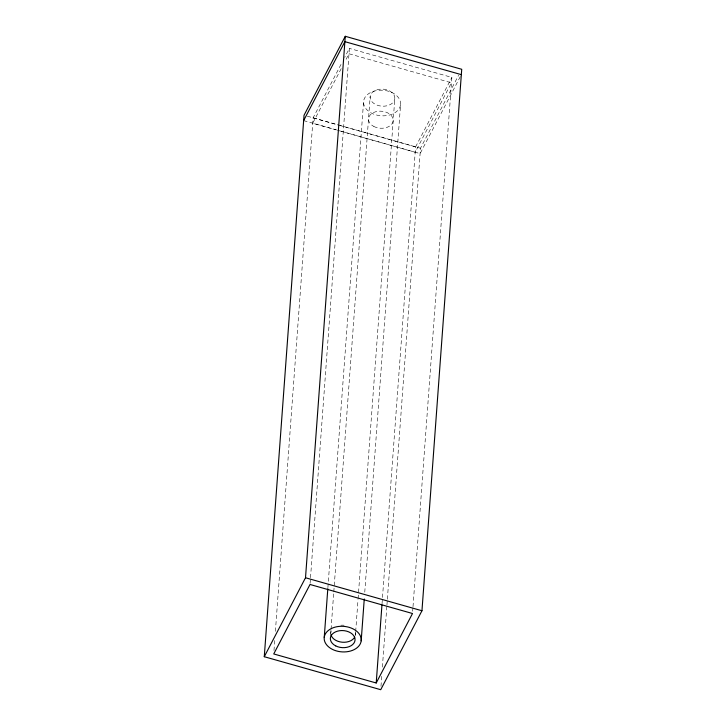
<?xml version="1.0" encoding="UTF-8"?>
<svg xmlns="http://www.w3.org/2000/svg" width="726" height="726" viewBox="0 0 726 726"><rect width="100%" height="100%" fill="white"/><g stroke="black" fill="none" stroke-linecap="round" stroke-linejoin="round"><path stroke-width="0.54" stroke-dasharray="3.63 2.72" d="M273.983 650.56L274.727 640.377M275.399 631.33L313.106 117.857L342.137 62.273M310.102 583.341L310.438 578.822M310.519 577.687L349.387 48.379L344.714 57.336M327.898 587.633L363.608 101.304M330.729 633.453L330.965 630.322M331.056 629.188L333.715 592.806M333.797 591.871L370.169 96.485M355.359 635.74L355.613 632.355M355.686 631.475L358.018 599.603M358.09 598.678L394.799 98.772A12.369 8.53 4.2 0 0 377.157 89.743A12.369 8.53 4.2 0 0 375.478 104.426A12.369 8.53 4.2 0 0 394.79 98.8M364.761 592.198L400.552 104.735A18.558 12.796 4.2 0 0 374.108 91.14A18.558 12.796 4.2 0 0 371.585 113.174A18.558 12.796 4.2 0 0 400.552 104.735M382.03 603.814L415.581 146.888L340.349 125.598M380.978 686.306L381.722 676.124M382.393 667.076L386.876 606.001M386.958 604.876L387.285 600.348M387.375 599.222L420.49 148.24L458.596 75.286M412.667 611.247L412.922 607.853M413.003 606.718L451.871 77.41L349.378 48.397M341.211 68.652L312.697 123.239L415.181 152.269L451.463 82.791L348.988 53.76L344.841 61.701M415.571 146.906L451.871 77.41M460.293 76.647L420.1 153.603L337.381 130.172M307.298 116.178L420.49 148.24M313.087 117.875L339.269 125.271M303.64 120.616L336.292 129.863M330.974 634.823A12.369 8.53 4.2 0 1 331.473 630.431M340.866 625.24A12.369 8.53 4.2 0 1 344.088 625.249M355.268 632.636A12.369 8.53 4.2 0 1 355.431 634.869M373.863 126.478A12.369 8.53 4.2 0 0 393.174 120.852A12.369 8.53 4.2 0 0 375.542 111.795A12.369 8.53 4.2 0 0 373.863 126.478"/><path stroke-width="1.09" d="M264.273 656.712L304.04 115.252L345.277 36.3L461.727 69.288L421.96 610.747L380.723 689.7L264.273 656.712L305.51 577.76L345.277 36.3M324.241 637.401L327.807 588.768M361.185 640.831A18.558 12.796 4.2 0 0 334.731 627.237A18.558 12.796 4.2 0 0 332.218 649.271A18.558 12.796 4.2 0 0 361.185 640.831L364.261 598.977M376.213 682.985L412.504 613.506L310.02 584.475L273.738 653.954L376.213 682.985L381.949 604.949M303.64 120.616L344.877 41.663L461.337 74.651M305.51 577.76L421.96 610.747M354.76 637.029A12.369 8.53 4.2 0 1 342.146 642.211A12.369 8.53 4.2 0 1 330.974 634.823M335.711 645.886A12.369 8.53 4.2 0 0 355.032 640.259A12.369 8.53 4.2 0 0 337.39 631.193A12.369 8.53 4.2 0 0 335.711 645.886"/></g></svg>
